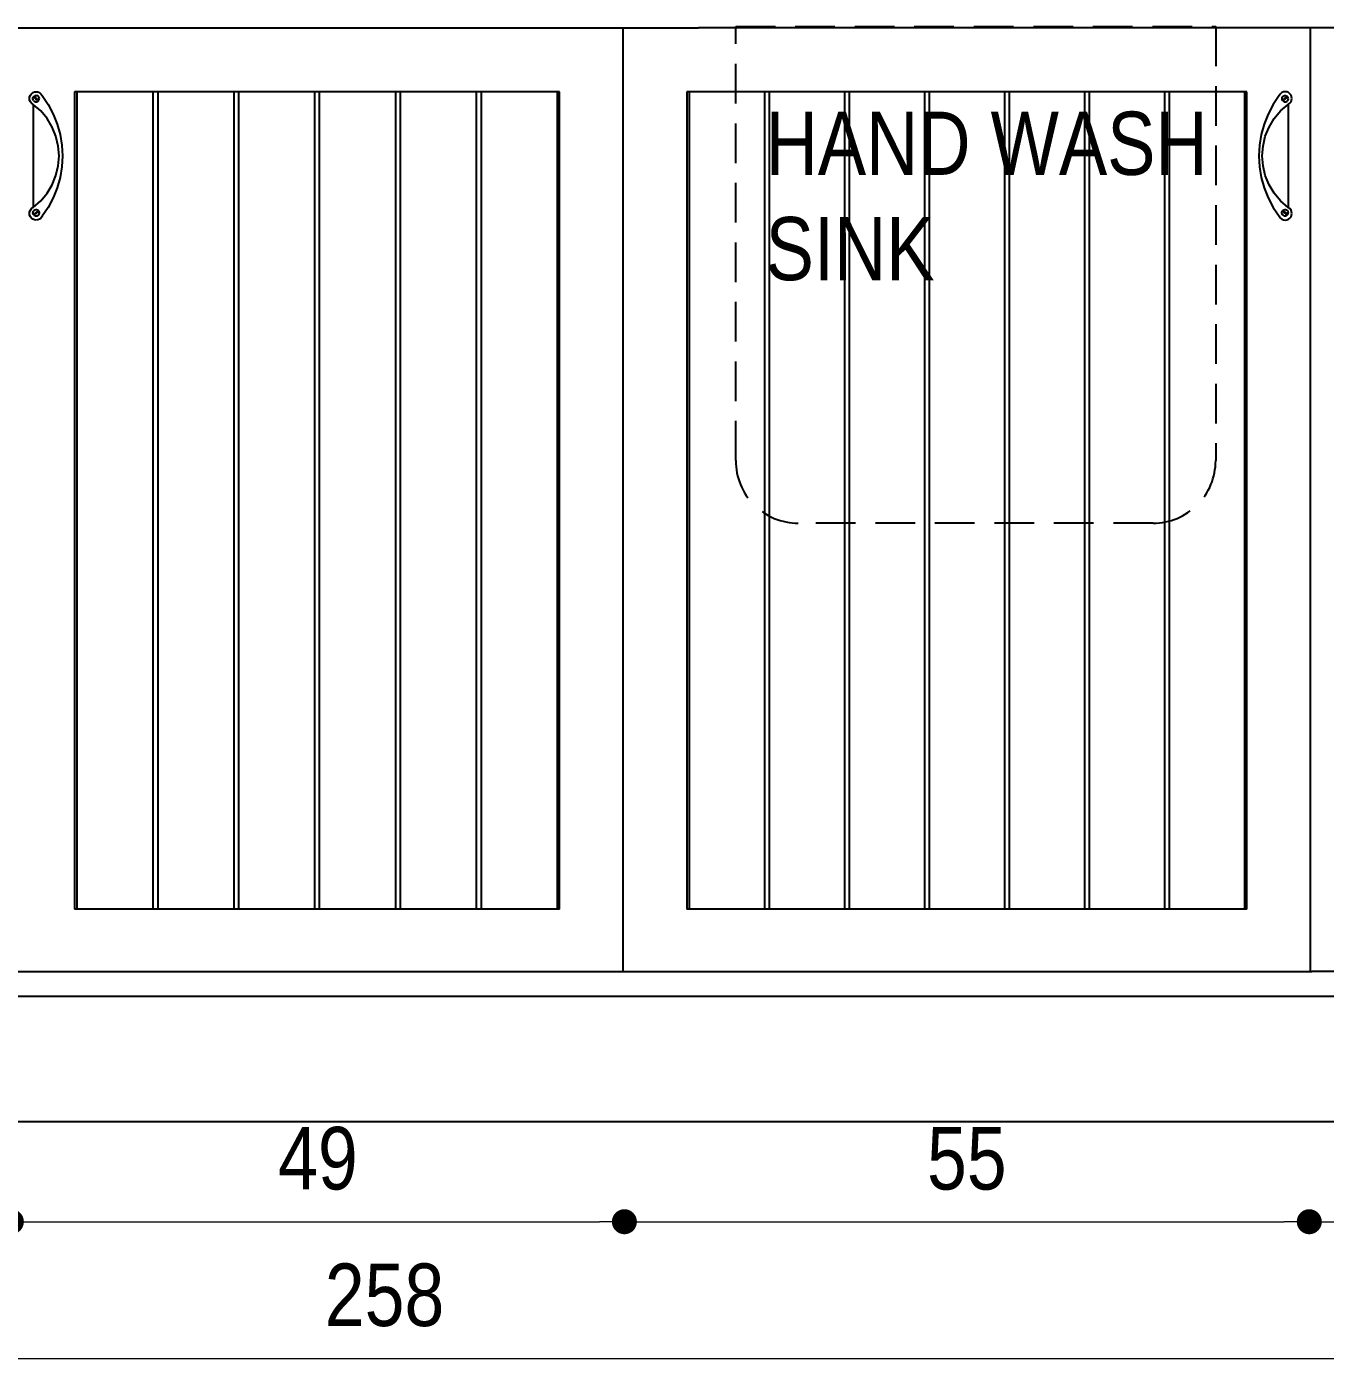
# Model space of a CAD drawing. Header units: millimetres. Extents: x 106699 to 122058, y 158555 to 162844.
# Drawn here: x 109742.3 to 109898.1, y 159651.2 to 159811 of the extents above; entities that cross this region are included whole.
import ezdxf

# ---------------------------------------------------------------- set-up
doc = ezdxf.new("R2010")
doc.units = ezdxf.units.MM
doc.linetypes.add('$0$4+1 daire_(K) TİP A - C BLOK$0$4+1 (K) 1$0$3+1 daire1$0$131121 243C_L00F00(plan)$0$HIDDEN2', pattern=[4.7625, 3.175, -1.5875])
doc.layers.add('no3_yazı tefriş', color=152, linetype='Continuous', lineweight=0)
doc.layers.add('S2000-002 Çizgi', color=7, linetype='Continuous')
doc.styles.add('BE', font='ARIALN.TTF')
doc.styles.get("Standard").update_dxf_attribs({"font": 'arial.ttf'})
doc.dimstyles.new('Copy of BE-50', dxfattribs={"dimscale": 100, "dimtxt": 0.05, "dimasz": 0.02, "dimexe": 0.025, "dimexo": 0, "dimgap": 0.025, "dimtad": 1, "dimdec": 1, "dimrnd": 0.5, "dimdsep": 46, "dimtxsty": 'BE', "dimblk": 'DOT', "dimcen": 0.5, "dimdle": 0.025, "dimse1": 1, "dimse2": 1, "dimclrd": 256, "dimclre": 256, "dimclrt": 256, "dimadec": 0, "dimazin": 2, "dimtm": 1e-09, "dimtfac": 1, "dimtdec": 1, "dimtix": 1, "dimtmove": 2, "dimatfit": 0, "dimldrblk": 'DOT', "dimfxl": 0.5, "dimfxlon": 1, "dimtolj": 1, "dimlwd": 9, "dimlwe": 0, "dimarcsym": 0})

# ---------------------------------------------------------------- blocks, each defined once
blk = doc.blocks.new('_Dot')
at = {"color": 0, "linetype": 'ByBlock', "lineweight": -2}
blk.add_line((-0.5, 0), (-1, 0), dxfattribs=at)
at = {"color": 0, "linetype": 'ByBlock', "const_width": 0.5}
blk.add_lwpolyline([(-0.25, 0, 1), (0.25, 0, 1)], format="xyb", close=True, dxfattribs=at)
blk = doc.blocks.new('*D174')
at = {"color": 134, "lineweight": 9, "true_color": 0x00a5a5, "transparency": 16777216}
blk.add_line((116961.72, 160133.42), (117215.71, 160133.42), dxfattribs=at)
at = {"layer": 'Defpoints', "color": 0, "transparency": 16777216}
for p in [(116959.72, 160152.36), (117217.71, 160152.36), (117217.71, 160133.42)]:
    blk.add_point(p, dxfattribs=at)
at = {"color": 134, "lineweight": 9, "true_color": 0x00a5a5, "transparency": 16777216, "xscale": 2, "yscale": 2, "zscale": 2, "rotation": 180}
blk.add_blockref('_Dot', (116959.72, 160133.42), dxfattribs=at)
at = {"color": 134, "lineweight": 9, "true_color": 0x00a5a5, "transparency": 16777216, "xscale": 2, "yscale": 2, "zscale": 2}
blk.add_blockref('_Dot', (117217.71, 160133.42), dxfattribs=at)
at = {"color": 134, "true_color": 0x00a5a5, "transparency": 16777216, "insert": (117088.72, 160138.47), "char_height": 5, "attachment_point": 5, "style": 'BE'}
blk.add_mtext('\\A1;258', dxfattribs=at)
blk = doc.blocks.new('*D177')
at = {"layer": 'Defpoints', "color": 0, "transparency": 16777216}
for p in [(117058.86, 160164.36), (117107.91, 160164.36), (117107.91, 160144.35)]:
    blk.add_point(p, dxfattribs=at)
at = {"layer": 'S2000-002 Çizgi', "color": 134, "lineweight": 9, "true_color": 0x00a5a5, "transparency": 16777216}
blk.add_line((117060.86, 160144.35), (117105.91, 160144.35), dxfattribs=at)
at = {"layer": 'S2000-002 Çizgi', "color": 134, "lineweight": 9, "true_color": 0x00a5a5, "transparency": 16777216, "xscale": 2, "yscale": 2, "zscale": 2, "rotation": 180}
blk.add_blockref('_Dot', (117058.86, 160144.35), dxfattribs=at)
at = {"layer": 'S2000-002 Çizgi', "color": 134, "lineweight": 9, "true_color": 0x00a5a5, "transparency": 16777216, "xscale": 2, "yscale": 2, "zscale": 2}
blk.add_blockref('_Dot', (117107.91, 160144.35), dxfattribs=at)
at = {"layer": 'S2000-002 Çizgi', "color": 134, "true_color": 0x00a5a5, "transparency": 16777216, "insert": (117083.39, 160149.4), "char_height": 5, "attachment_point": 5, "style": 'BE'}
blk.add_mtext('\\A1;49', dxfattribs=at)
blk = doc.blocks.new('*D178')
at = {"layer": 'Defpoints', "color": 0, "transparency": 16777216}
for p in [(117107.91, 160164.36), (117162.71, 160164.36), (117162.71, 160144.35)]:
    blk.add_point(p, dxfattribs=at)
at = {"layer": 'S2000-002 Çizgi', "color": 134, "lineweight": 9, "true_color": 0x00a5a5, "transparency": 16777216}
blk.add_line((117109.91, 160144.35), (117160.71, 160144.35), dxfattribs=at)
at = {"layer": 'S2000-002 Çizgi', "color": 134, "lineweight": 9, "true_color": 0x00a5a5, "transparency": 16777216, "xscale": 2, "yscale": 2, "zscale": 2, "rotation": 180}
blk.add_blockref('_Dot', (117107.91, 160144.35), dxfattribs=at)
at = {"layer": 'S2000-002 Çizgi', "color": 134, "lineweight": 9, "true_color": 0x00a5a5, "transparency": 16777216, "xscale": 2, "yscale": 2, "zscale": 2}
blk.add_blockref('_Dot', (117162.71, 160144.35), dxfattribs=at)
at = {"layer": 'S2000-002 Çizgi', "color": 134, "true_color": 0x00a5a5, "transparency": 16777216, "insert": (117135.31, 160149.39), "char_height": 5, "attachment_point": 5, "style": 'BE'}
blk.add_mtext('\\A1;55', dxfattribs=at)
blk = doc.blocks.new('*D179')
at = {"layer": 'Defpoints', "color": 0, "transparency": 16777216}
for p in [(117162.71, 160164.36), (117217.71, 160164.36), (117217.71, 160144.35)]:
    blk.add_point(p, dxfattribs=at)
at = {"layer": 'S2000-002 Çizgi', "color": 134, "lineweight": 9, "true_color": 0x00a5a5, "transparency": 16777216}
blk.add_line((117164.71, 160144.35), (117215.71, 160144.35), dxfattribs=at)
at = {"layer": 'S2000-002 Çizgi', "color": 134, "lineweight": 9, "true_color": 0x00a5a5, "transparency": 16777216, "xscale": 2, "yscale": 2, "zscale": 2, "rotation": 180}
blk.add_blockref('_Dot', (117162.71, 160144.35), dxfattribs=at)
at = {"layer": 'S2000-002 Çizgi', "color": 134, "lineweight": 9, "true_color": 0x00a5a5, "transparency": 16777216, "xscale": 2, "yscale": 2, "zscale": 2}
blk.add_blockref('_Dot', (117217.71, 160144.35), dxfattribs=at)
at = {"layer": 'S2000-002 Çizgi', "color": 134, "true_color": 0x00a5a5, "transparency": 16777216, "insert": (117190.21, 160149.39), "char_height": 5, "attachment_point": 5, "style": 'BE'}
blk.add_mtext('\\A1;55', dxfattribs=at)
blk = doc.blocks.new('C')
for p, q in [((117217.71, 160162.36), (116959.72, 160162.36)), ((116959.72, 160152.36), (117364.71, 160152.36))]:
    blk.add_line(p, q)
at = {"layer": 'S2000-002 Çizgi'}
for p, q in [((117011.31, 160239.86), (117113.83, 160239.86)), ((117107.81, 160164.36), (117107.81, 160239.86)), ((117217.71, 160239.86), (117113.83, 160239.86)), ((117162.81, 160164.36), (117162.81, 160239.86)), ((117060.3, 160234.22), (117060.32, 160234.36)), ((117060.32, 160234.08), (117060.3, 160234.22)), ((117060.32, 160234.36), (117060.38, 160234.49)), ((117060.38, 160233.95), (117060.32, 160234.08)), ((117060.38, 160234.49), (117060.46, 160234.6)), ((117060.46, 160234.6), (117060.57, 160234.69)), ((117060.57, 160234.69), (117060.7, 160234.74)), ((117060.59, 160234.25), (117060.61, 160234.31)), ((117060.59, 160234.18), (117060.59, 160234.25)), ((117060.6, 160234.11), (117060.59, 160234.18)), ((117060.63, 160234.06), (117060.6, 160234.11)), ((117060.61, 160234.31), (117060.63, 160234.34)), ((117060.65, 160234.37), (117060.63, 160234.34)), ((117060.63, 160234.34), (117060.69, 160234.29)), ((117060.67, 160234.39), (117060.65, 160234.37)), ((117060.67, 160234.39), (117060.7, 160234.41)), ((117060.73, 160234.34), (117060.67, 160234.39)), ((117060.72, 160234.26), (117060.69, 160234.29)), ((117060.7, 160234.74), (117060.84, 160234.76)), ((117060.7, 160234.41), (117060.76, 160234.44)), ((117060.72, 160234.26), (117060.72, 160234.26)), ((117060.76, 160234.23), (117060.72, 160234.26)), ((117060.73, 160234.34), (117060.76, 160234.32)), ((117060.82, 160234.46), (117060.76, 160234.44)), ((117060.76, 160234.32), (117060.77, 160234.31)), ((117060.76, 160234.23), (117060.88, 160234.12)), ((117060.77, 160234.31), (117060.81, 160234.28)), ((117060.93, 160234.18), (117060.81, 160234.28)), ((117060.82, 160234.46), (117060.89, 160234.45)), ((117060.84, 160234.76), (117060.98, 160234.74)), ((117060.92, 160234.09), (117060.88, 160234.12)), ((117060.95, 160234.43), (117060.89, 160234.45)), ((117060.95, 160234.06), (117060.92, 160234.09)), ((117060.92, 160234.09), (117060.92, 160234.09)), ((117060.93, 160234.18), (117060.96, 160234.14)), ((117061.01, 160234.4), (117060.95, 160234.43)), ((117060.95, 160234.06), (117061.01, 160234.01)), ((117060.97, 160234.14), (117060.96, 160234.14)), ((117060.97, 160234.14), (117061, 160234.11)), ((117060.98, 160234.74), (117061.11, 160234.69)), ((117061.06, 160234.06), (117061, 160234.11)), ((117061.05, 160234.35), (117061.01, 160234.4)), ((117061.04, 160234.04), (117061.06, 160234.06)), ((117061.08, 160234.29), (117061.05, 160234.35)), ((117061.06, 160234.06), (117061.07, 160234.09)), ((117061.07, 160234.09), (117061.09, 160234.15)), ((117061.1, 160234.22), (117061.08, 160234.29)), ((117061.09, 160234.15), (117061.1, 160234.22)), ((117061.11, 160234.69), (117061.22, 160234.6)), ((117061.22, 160234.6), (117061.31, 160234.49)), ((117061.31, 160234.49), (117061.32, 160234.46)), ((117061.32, 160234.46), (117061.81, 160233.74)), ((117063.91, 160234.76), (117063.91, 160169.36)), ((117064.1, 160234.76), (117063.91, 160234.76)), ((117064.1, 160234.76), (117064.1, 160169.36)), ((117070.19, 160234.76), (117064.1, 160234.76)), ((117070.19, 160234.76), (117070.19, 160169.36)), ((117070.38, 160234.76), (117070.19, 160234.76)), ((117070.57, 160234.76), (117070.38, 160234.76)), ((117070.57, 160234.76), (117070.57, 160169.36)), ((117076.66, 160234.76), (117070.57, 160234.76)), ((117076.66, 160234.76), (117076.66, 160169.36)), ((117076.85, 160234.76), (117076.66, 160234.76)), ((117077.04, 160234.76), (117076.85, 160234.76)), ((117077.04, 160234.76), (117077.04, 160169.36)), ((117083.12, 160234.76), (117077.04, 160234.76)), ((117083.12, 160234.76), (117083.12, 160169.36)), ((117083.31, 160234.76), (117083.12, 160234.76)), ((117083.5, 160234.76), (117083.31, 160234.76)), ((117083.5, 160234.76), (117083.5, 160169.36)), ((117089.59, 160234.76), (117083.5, 160234.76)), ((117089.59, 160234.76), (117089.59, 160169.36)), ((117089.78, 160234.76), (117089.59, 160234.76)), ((117089.97, 160234.76), (117089.78, 160234.76)), ((117089.97, 160234.76), (117089.97, 160169.36)), ((117096.05, 160234.76), (117089.97, 160234.76)), ((117096.05, 160234.76), (117096.05, 160169.36)), ((117096.25, 160234.76), (117096.05, 160234.76)), ((117096.44, 160234.76), (117096.25, 160234.76)), ((117096.44, 160234.76), (117096.44, 160169.36)), ((117102.52, 160234.76), (117096.44, 160234.76)), ((117102.52, 160234.76), (117102.52, 160169.36)), ((117102.71, 160234.76), (117102.52, 160234.76)), ((117102.71, 160169.36), (117102.71, 160234.76)), ((117112.91, 160234.76), (117112.91, 160169.36)), ((117113.1, 160234.76), (117112.91, 160234.76)), ((117113.1, 160234.76), (117113.1, 160169.36)), ((117119.12, 160234.76), (117113.1, 160234.76)), ((117119.12, 160234.76), (117119.12, 160169.36)), ((117119.31, 160234.76), (117119.12, 160234.76)), ((117119.5, 160234.76), (117119.31, 160234.76)), ((117119.5, 160234.76), (117119.5, 160169.36)), ((117125.52, 160234.76), (117119.5, 160234.76)), ((117125.52, 160234.76), (117125.52, 160169.36)), ((117125.71, 160234.76), (117125.52, 160234.76)), ((117125.9, 160234.76), (117125.71, 160234.76)), ((117125.9, 160234.76), (117125.9, 160169.36)), ((117131.92, 160234.76), (117125.9, 160234.76)), ((117131.92, 160234.76), (117131.92, 160169.36)), ((117132.11, 160234.76), (117131.92, 160234.76)), ((117132.3, 160234.76), (117132.11, 160234.76)), ((117132.3, 160234.76), (117132.3, 160169.36)), ((117138.32, 160234.76), (117132.3, 160234.76)), ((117138.32, 160234.76), (117138.32, 160169.36)), ((117138.51, 160234.76), (117138.32, 160234.76)), ((117138.7, 160234.76), (117138.51, 160234.76)), ((117138.7, 160234.76), (117138.7, 160169.36)), ((117144.72, 160234.76), (117138.7, 160234.76)), ((117144.72, 160234.76), (117144.72, 160169.36)), ((117144.91, 160234.76), (117144.72, 160234.76)), ((117145.1, 160234.76), (117144.91, 160234.76)), ((117145.1, 160234.76), (117145.1, 160169.36)), ((117151.12, 160234.76), (117145.1, 160234.76)), ((117151.12, 160234.76), (117151.12, 160169.36)), ((117151.31, 160234.76), (117151.12, 160234.76)), ((117151.5, 160234.76), (117151.31, 160234.76)), ((117151.5, 160234.76), (117151.5, 160169.36)), ((117157.52, 160234.76), (117151.5, 160234.76)), ((117157.52, 160234.76), (117157.52, 160169.36)), ((117157.71, 160234.76), (117157.52, 160234.76)), ((117157.71, 160169.36), (117157.71, 160234.76)), ((117160.3, 160234.46), (117159.82, 160233.74)), ((117160.32, 160234.49), (117160.3, 160234.46)), ((117160.4, 160234.6), (117160.32, 160234.49)), ((117160.51, 160234.69), (117160.4, 160234.6)), ((117160.64, 160234.74), (117160.51, 160234.69)), ((117160.53, 160234.22), (117160.54, 160234.29)), ((117160.53, 160234.15), (117160.53, 160234.22)), ((117160.55, 160234.09), (117160.53, 160234.15)), ((117160.54, 160234.29), (117160.57, 160234.35)), ((117160.57, 160234.06), (117160.55, 160234.09)), ((117160.57, 160234.35), (117160.62, 160234.4)), ((117160.57, 160234.06), (117160.63, 160234.11)), ((117160.59, 160234.04), (117160.57, 160234.06)), ((117160.67, 160234.06), (117160.61, 160234.01)), ((117160.62, 160234.4), (117160.67, 160234.43)), ((117160.66, 160234.14), (117160.63, 160234.11)), ((117160.78, 160234.76), (117160.64, 160234.74)), ((117160.7, 160234.18), (117160.66, 160234.14)), ((117160.66, 160234.14), (117160.66, 160234.14)), ((117160.67, 160234.43), (117160.74, 160234.45)), ((117160.67, 160234.06), (117160.7, 160234.09)), ((117160.7, 160234.18), (117160.82, 160234.28)), ((117160.7, 160234.09), (117160.71, 160234.09)), ((117160.71, 160234.09), (117160.74, 160234.12)), ((117160.74, 160234.45), (117160.8, 160234.46)), ((117160.86, 160234.23), (117160.74, 160234.12)), ((117160.92, 160234.74), (117160.78, 160234.76)), ((117160.8, 160234.46), (117160.87, 160234.44)), ((117160.86, 160234.31), (117160.82, 160234.28)), ((117160.89, 160234.34), (117160.86, 160234.32)), ((117160.86, 160234.32), (117160.86, 160234.31)), ((117160.86, 160234.23), (117160.9, 160234.26)), ((117160.87, 160234.44), (117160.93, 160234.41)), ((117160.89, 160234.34), (117160.95, 160234.39)), ((117160.91, 160234.26), (117160.9, 160234.26)), ((117160.91, 160234.26), (117160.94, 160234.29)), ((117161.05, 160234.69), (117160.92, 160234.74)), ((117160.93, 160234.41), (117160.95, 160234.39)), ((117161, 160234.34), (117160.94, 160234.29)), ((117160.95, 160234.39), (117160.98, 160234.37)), ((117160.98, 160234.37), (117161, 160234.34)), ((117160.99, 160234.06), (117161.02, 160234.11)), ((117161.01, 160234.31), (117161, 160234.34)), ((117161.03, 160234.25), (117161.01, 160234.31)), ((117161.02, 160234.11), (117161.04, 160234.18)), ((117161.04, 160234.18), (117161.03, 160234.25)), ((117161.16, 160234.6), (117161.05, 160234.69)), ((117161.25, 160234.49), (117161.16, 160234.6)), ((117161.3, 160234.36), (117161.25, 160234.49)), ((117161.25, 160233.95), (117161.3, 160234.08)), ((117161.32, 160234.22), (117161.3, 160234.36)), ((117161.3, 160234.08), (117161.32, 160234.22)), ((117060.46, 160233.84), (117060.38, 160233.95)), ((117060.57, 160233.75), (117060.46, 160233.84)), ((117060.6, 160233.74), (117060.57, 160233.75)), ((117061.21, 160233.22), (117060.6, 160233.74)), ((117060.6, 160233.74), (117060.6, 160233.17)), ((117060.6, 160233.17), (117060.6, 160232.53)), ((117060.63, 160234.06), (117060.68, 160234.01)), ((117060.68, 160234.01), (117060.73, 160233.97)), ((117060.73, 160233.97), (117060.8, 160233.95)), ((117060.8, 160233.95), (117060.86, 160233.95)), ((117060.86, 160233.95), (117060.93, 160233.96)), ((117060.93, 160233.96), (117060.99, 160233.99)), ((117060.99, 160233.99), (117061.01, 160234.01)), ((117061.01, 160234.01), (117061.04, 160234.04)), ((117061.72, 160232.61), (117061.21, 160233.22)), ((117061.81, 160233.74), (117062.21, 160232.97)), ((117159.82, 160233.74), (117159.41, 160232.97)), ((117159.91, 160232.61), (117160.42, 160233.22)), ((117160.42, 160233.22), (117161.02, 160233.74)), ((117160.61, 160234.01), (117160.59, 160234.04)), ((117160.64, 160233.99), (117160.61, 160234.01)), ((117160.64, 160233.99), (117160.7, 160233.96)), ((117160.7, 160233.96), (117160.76, 160233.95)), ((117160.76, 160233.95), (117160.83, 160233.95)), ((117160.83, 160233.95), (117160.89, 160233.97)), ((117160.89, 160233.97), (117160.95, 160234.01)), ((117160.99, 160234.06), (117160.95, 160234.01)), ((117161.02, 160233.74), (117161.05, 160233.75)), ((117161.02, 160233.74), (117161.02, 160233.17)), ((117161.02, 160233.17), (117161.02, 160232.53)), ((117161.05, 160233.75), (117161.16, 160233.84)), ((117161.16, 160233.84), (117161.25, 160233.95)), ((117060.6, 160232.53), (117060.6, 160231.85)), ((117062.13, 160231.93), (117061.72, 160232.61)), ((117062.43, 160231.19), (117062.13, 160231.93)), ((117062.21, 160232.97), (117062.53, 160232.17)), ((117062.53, 160232.17), (117062.76, 160231.34)), ((117159.09, 160232.17), (117158.86, 160231.34)), ((117159.41, 160232.97), (117159.09, 160232.17)), ((117159.19, 160231.19), (117159.5, 160231.93)), ((117159.5, 160231.93), (117159.91, 160232.61)), ((117161.02, 160232.53), (117161.02, 160231.85)), ((117060.6, 160231.85), (117060.6, 160231.13)), ((117060.6, 160231.13), (117060.6, 160230.38)), ((117062.61, 160230.41), (117062.43, 160231.19)), ((117062.76, 160231.34), (117062.9, 160230.48)), ((117158.86, 160231.34), (117158.72, 160230.48)), ((117159.01, 160230.41), (117159.19, 160231.19)), ((117161.02, 160231.85), (117161.02, 160231.13)), ((117161.02, 160231.13), (117161.02, 160230.38)), ((117060.6, 160230.38), (117060.6, 160229.62)), ((117062.68, 160229.62), (117062.61, 160230.41)), ((117062.9, 160230.48), (117062.95, 160229.62)), ((117158.72, 160230.48), (117158.68, 160229.62)), ((117158.95, 160229.62), (117159.01, 160230.41)), ((117161.02, 160230.38), (117161.02, 160229.62)), ((117060.6, 160229.62), (117060.6, 160228.86)), ((117060.6, 160228.86), (117060.6, 160228.11)), ((117062.43, 160228.05), (117062.61, 160228.83)), ((117062.61, 160228.83), (117062.68, 160229.62)), ((117062.9, 160228.76), (117062.76, 160227.9)), ((117062.95, 160229.62), (117062.9, 160228.76)), ((117158.68, 160229.62), (117158.72, 160228.76)), ((117158.72, 160228.76), (117158.86, 160227.9)), ((117159.01, 160228.83), (117158.95, 160229.62)), ((117159.19, 160228.05), (117159.01, 160228.83)), ((117161.02, 160229.62), (117161.02, 160228.86)), ((117161.02, 160228.86), (117161.02, 160228.11)), ((117060.6, 160228.11), (117060.6, 160227.39)), ((117062.13, 160227.32), (117062.43, 160228.05)), ((117062.76, 160227.9), (117062.53, 160227.07)), ((117158.86, 160227.9), (117159.09, 160227.07)), ((117159.5, 160227.32), (117159.19, 160228.05)), ((117161.02, 160228.11), (117161.02, 160227.39)), ((117060.6, 160227.39), (117060.6, 160226.71)), ((117060.6, 160226.71), (117060.6, 160226.08)), ((117061.21, 160226.03), (117061.72, 160226.64)), ((117061.72, 160226.64), (117062.13, 160227.32)), ((117062.53, 160227.07), (117062.21, 160226.27)), ((117159.09, 160227.07), (117159.41, 160226.27)), ((117159.91, 160226.64), (117159.5, 160227.32)), ((117160.42, 160226.03), (117159.91, 160226.64)), ((117161.02, 160227.39), (117161.02, 160226.71)), ((117161.02, 160226.71), (117161.02, 160226.08)), ((117060.6, 160226.08), (117060.6, 160225.5)), ((117060.6, 160225.5), (117061.21, 160226.03)), ((117062.21, 160226.27), (117061.81, 160225.5)), ((117159.41, 160226.27), (117159.82, 160225.5)), ((117161.02, 160225.5), (117160.42, 160226.03)), ((117161.02, 160226.08), (117161.02, 160225.5)), ((117060.3, 160225.02), (117060.32, 160225.16)), ((117060.32, 160224.88), (117060.3, 160225.02)), ((117060.32, 160225.16), (117060.38, 160225.29)), ((117060.38, 160224.75), (117060.32, 160224.88)), ((117060.38, 160225.29), (117060.46, 160225.41)), ((117060.46, 160224.64), (117060.38, 160224.75)), ((117060.46, 160225.41), (117060.57, 160225.49)), ((117060.57, 160224.56), (117060.46, 160224.64)), ((117060.57, 160225.49), (117060.6, 160225.5)), ((117060.7, 160224.5), (117060.57, 160224.56)), ((117060.59, 160225.1), (117060.61, 160225.17)), ((117060.59, 160225.1), (117060.59, 160225.03)), ((117060.61, 160224.97), (117060.59, 160225.03)), ((117060.64, 160225.22), (117060.61, 160225.17)), ((117060.63, 160224.94), (117060.61, 160224.97)), ((117060.69, 160224.99), (117060.63, 160224.94)), ((117060.63, 160224.94), (117060.65, 160224.91)), ((117060.69, 160225.27), (117060.64, 160225.22)), ((117060.65, 160224.91), (117060.67, 160224.89)), ((117060.67, 160224.89), (117060.73, 160224.94)), ((117060.67, 160224.89), (117060.7, 160224.87)), ((117060.69, 160225.27), (117060.74, 160225.31)), ((117060.69, 160224.99), (117060.72, 160225.02)), ((117060.7, 160224.87), (117060.75, 160224.83)), ((117060.84, 160224.48), (117060.7, 160224.5)), ((117060.72, 160225.02), (117060.73, 160225.02)), ((117060.73, 160225.02), (117060.76, 160225.05)), ((117060.77, 160224.96), (117060.73, 160224.94)), ((117060.74, 160225.31), (117060.81, 160225.33)), ((117060.75, 160224.83), (117060.82, 160224.82)), ((117060.89, 160225.15), (117060.76, 160225.05)), ((117060.81, 160225), (117060.77, 160224.97)), ((117060.77, 160224.96), (117060.77, 160224.97)), ((117060.81, 160225.33), (117060.88, 160225.33)), ((117060.81, 160225), (117060.93, 160225.1)), ((117060.82, 160224.82), (117060.89, 160224.82)), ((117060.98, 160224.5), (117060.84, 160224.48)), ((117060.88, 160225.33), (117060.94, 160225.31)), ((117060.89, 160225.15), (117060.93, 160225.18)), ((117060.89, 160224.82), (117060.95, 160224.84)), ((117060.93, 160225.19), (117060.96, 160225.21)), ((117060.93, 160225.19), (117060.93, 160225.18)), ((117060.97, 160225.13), (117060.93, 160225.1)), ((117060.94, 160225.31), (117061, 160225.28)), ((117060.95, 160224.84), (117061.01, 160224.87)), ((117061.02, 160225.26), (117060.96, 160225.21)), ((117060.98, 160225.13), (117060.97, 160225.13)), ((117061, 160225.15), (117060.98, 160225.13)), ((117061.11, 160224.56), (117060.98, 160224.5)), ((117061, 160225.28), (117061.02, 160225.26)), ((117061, 160225.15), (117061.07, 160225.2)), ((117061.01, 160224.87), (117061.05, 160224.92)), ((117061.05, 160225.23), (117061.02, 160225.26)), ((117061.07, 160225.2), (117061.05, 160225.23)), ((117061.05, 160224.92), (117061.09, 160224.98)), ((117061.08, 160225.18), (117061.07, 160225.2)), ((117061.1, 160225.11), (117061.08, 160225.18)), ((117061.09, 160224.98), (117061.1, 160225.04)), ((117061.1, 160225.04), (117061.1, 160225.11)), ((117061.22, 160224.64), (117061.11, 160224.56)), ((117061.31, 160224.75), (117061.22, 160224.64)), ((117061.32, 160224.79), (117061.31, 160224.75)), ((117061.81, 160225.5), (117061.32, 160224.79)), ((117159.82, 160225.5), (117160.3, 160224.79)), ((117160.3, 160224.79), (117160.32, 160224.75)), ((117160.32, 160224.75), (117160.4, 160224.64)), ((117160.4, 160224.64), (117160.51, 160224.56)), ((117160.51, 160224.56), (117160.64, 160224.5)), ((117160.52, 160225.11), (117160.54, 160225.18)), ((117160.52, 160225.04), (117160.52, 160225.11)), ((117160.54, 160224.98), (117160.52, 160225.04)), ((117160.54, 160225.18), (117160.56, 160225.2)), ((117160.57, 160224.92), (117160.54, 160224.98)), ((117160.56, 160225.2), (117160.58, 160225.23)), ((117160.62, 160225.15), (117160.56, 160225.2)), ((117160.62, 160224.87), (117160.57, 160224.92)), ((117160.58, 160225.23), (117160.6, 160225.26)), ((117160.6, 160225.26), (117160.63, 160225.28)), ((117160.6, 160225.26), (117160.66, 160225.21)), ((117160.62, 160225.15), (117160.65, 160225.13)), ((117160.67, 160224.84), (117160.62, 160224.87)), ((117160.63, 160225.28), (117160.68, 160225.31)), ((117160.64, 160224.5), (117160.78, 160224.48)), ((117160.65, 160225.13), (117160.69, 160225.1)), ((117160.65, 160225.13), (117160.65, 160225.13)), ((117160.69, 160225.19), (117160.66, 160225.21)), ((117160.67, 160224.84), (117160.74, 160224.82)), ((117160.68, 160225.31), (117160.75, 160225.33)), ((117160.69, 160225.19), (117160.7, 160225.18)), ((117160.82, 160225), (117160.69, 160225.1)), ((117160.74, 160225.15), (117160.7, 160225.18)), ((117160.74, 160225.15), (117160.86, 160225.05)), ((117160.74, 160224.82), (117160.81, 160224.82)), ((117160.75, 160225.33), (117160.82, 160225.33)), ((117160.78, 160224.48), (117160.92, 160224.5)), ((117160.81, 160224.82), (117160.87, 160224.83)), ((117160.82, 160225.33), (117160.88, 160225.31)), ((117160.82, 160225), (117160.86, 160224.97)), ((117160.9, 160225.02), (117160.86, 160225.05)), ((117160.86, 160224.96), (117160.86, 160224.97)), ((117160.86, 160224.96), (117160.89, 160224.94)), ((117160.87, 160224.83), (117160.93, 160224.87)), ((117160.88, 160225.31), (117160.94, 160225.27)), ((117160.95, 160224.89), (117160.89, 160224.94)), ((117160.9, 160225.02), (117160.9, 160225.02)), ((117160.93, 160224.99), (117160.9, 160225.02)), ((117160.92, 160224.5), (117161.05, 160224.56)), ((117160.93, 160224.99), (117160.99, 160224.94)), ((117160.93, 160224.87), (117160.95, 160224.89)), ((117160.94, 160225.27), (117160.98, 160225.22)), ((117160.98, 160224.91), (117160.95, 160224.89)), ((117160.98, 160225.22), (117161.02, 160225.17)), ((117160.99, 160224.94), (117160.98, 160224.91)), ((117160.99, 160224.94), (117161.01, 160224.97)), ((117161.01, 160224.97), (117161.03, 160225.03)), ((117161.05, 160225.49), (117161.02, 160225.5)), ((117161.03, 160225.1), (117161.02, 160225.17)), ((117161.03, 160225.1), (117161.03, 160225.03)), ((117161.16, 160225.41), (117161.05, 160225.49)), ((117161.05, 160224.56), (117161.16, 160224.64)), ((117161.25, 160225.29), (117161.16, 160225.41)), ((117161.16, 160224.64), (117161.25, 160224.75)), ((117161.3, 160225.16), (117161.25, 160225.29)), ((117161.25, 160224.75), (117161.3, 160224.88)), ((117161.32, 160225.02), (117161.3, 160225.16)), ((117161.3, 160224.88), (117161.32, 160225.02)), ((117064.1, 160169.36), (117063.91, 160169.36)), ((117070.19, 160169.36), (117064.1, 160169.36)), ((117070.38, 160169.36), (117070.19, 160169.36)), ((117070.57, 160169.36), (117070.38, 160169.36)), ((117076.66, 160169.36), (117070.57, 160169.36)), ((117076.85, 160169.36), (117076.66, 160169.36)), ((117077.04, 160169.36), (117076.85, 160169.36)), ((117083.12, 160169.36), (117077.04, 160169.36)), ((117083.31, 160169.36), (117083.12, 160169.36)), ((117083.5, 160169.36), (117083.31, 160169.36)), ((117089.59, 160169.36), (117083.5, 160169.36)), ((117089.78, 160169.36), (117089.59, 160169.36)), ((117089.97, 160169.36), (117089.78, 160169.36)), ((117096.05, 160169.36), (117089.97, 160169.36)), ((117096.25, 160169.36), (117096.05, 160169.36)), ((117096.44, 160169.36), (117096.25, 160169.36)), ((117102.52, 160169.36), (117096.44, 160169.36)), ((117102.71, 160169.36), (117102.52, 160169.36)), ((117113.1, 160169.36), (117112.91, 160169.36)), ((117119.12, 160169.36), (117113.1, 160169.36)), ((117119.31, 160169.36), (117119.12, 160169.36)), ((117119.5, 160169.36), (117119.31, 160169.36)), ((117125.52, 160169.36), (117119.5, 160169.36)), ((117125.71, 160169.36), (117125.52, 160169.36)), ((117125.9, 160169.36), (117125.71, 160169.36)), ((117131.92, 160169.36), (117125.9, 160169.36)), ((117132.11, 160169.36), (117131.92, 160169.36)), ((117132.3, 160169.36), (117132.11, 160169.36)), ((117138.32, 160169.36), (117132.3, 160169.36)), ((117138.51, 160169.36), (117138.32, 160169.36)), ((117138.7, 160169.36), (117138.51, 160169.36)), ((117144.72, 160169.36), (117138.7, 160169.36)), ((117144.91, 160169.36), (117144.72, 160169.36)), ((117145.1, 160169.36), (117144.91, 160169.36)), ((117151.12, 160169.36), (117145.1, 160169.36)), ((117151.31, 160169.36), (117151.12, 160169.36)), ((117151.5, 160169.36), (117151.31, 160169.36)), ((117157.52, 160169.36), (117151.5, 160169.36)), ((117157.71, 160169.36), (117157.52, 160169.36)), ((117059.01, 160164.36), (117107.71, 160164.36)), ((117107.71, 160164.36), (117107.91, 160164.36)), ((117107.91, 160164.36), (117162.71, 160164.36)), ((117162.71, 160164.36), (117162.91, 160164.36)), ((117217.71, 160164.36), (117162.91, 160164.36))]:
    blk.add_line(p, q, dxfattribs=at)
at = {"layer": 'S2000-002 Çizgi', "linetype": '$0$4+1 daire_(K) TİP A - C BLOK$0$4+1 (K) 1$0$3+1 daire1$0$131121 243C_L00F00(plan)$0$HIDDEN2'}
blk.add_lwpolyline([(117116.82, 160239.97), (117155.22, 160239.97), (117155.22, 160205.24, -0.414214), (117150.22, 160200.24), (117121.82, 160200.24, -0.414214), (117116.82, 160205.24)], format="xyb", close=True, dxfattribs=at)
at = {"layer": 'no3_yazı tefriş', "insert": (117119.21, 160233.16, 0.66), "char_height": 5.0545, "attachment_point": 1}
blk.add_mtext_dynamic_manual_height_columns('{\\fArial Narrow|b0|i0|c0|p34;HAND WASH\\PSINK}', width=988.5136, gutter_width=12.5, heights=[0], dxfattribs=at)
dim = blk.add_linear_dim(base=(117217.71, 160133.42), p1=(116959.72, 160152.36), p2=(117217.71, 160152.36), dimstyle='Copy of BE-50')
dim.commit()
dim.dimension.update_dxf_attribs({"geometry": '*D174', "text_midpoint": (117088.72, 160138.47)})
at = {"layer": 'S2000-002 Çizgi'}
for base, p1, p2, picture, middle in [((117107.9118, 160144.3502), (117058.8632, 160164.3582), (117107.9118, 160164.359), '*D177', (117083.3875, 160149.4031)), ((117162.71, 160144.35), (117107.91, 160164.36), (117162.71, 160164.36), '*D178', (117135.31, 160149.39)), ((117217.71, 160144.35), (117162.71, 160164.36), (117217.71, 160164.36), '*D179', (117190.21, 160149.39))]:
    dim = blk.add_linear_dim(base=base, p1=p1, p2=p2, dimstyle='Copy of BE-50', dxfattribs=at)
    dim.commit()
    dim.dimension.update_dxf_attribs({"geometry": picture, "text_midpoint": middle})

msp = doc.modelspace()

# ---------------------------------------------------------------- block references
at = {"layer": 'S2000-002 Çizgi', "xscale": 1.5, "yscale": 1.5, "zscale": 1.5}
msp.add_blockref('C', (-65847.86, -80548.91), dxfattribs=at)

doc.saveas('drawing.dxf')
